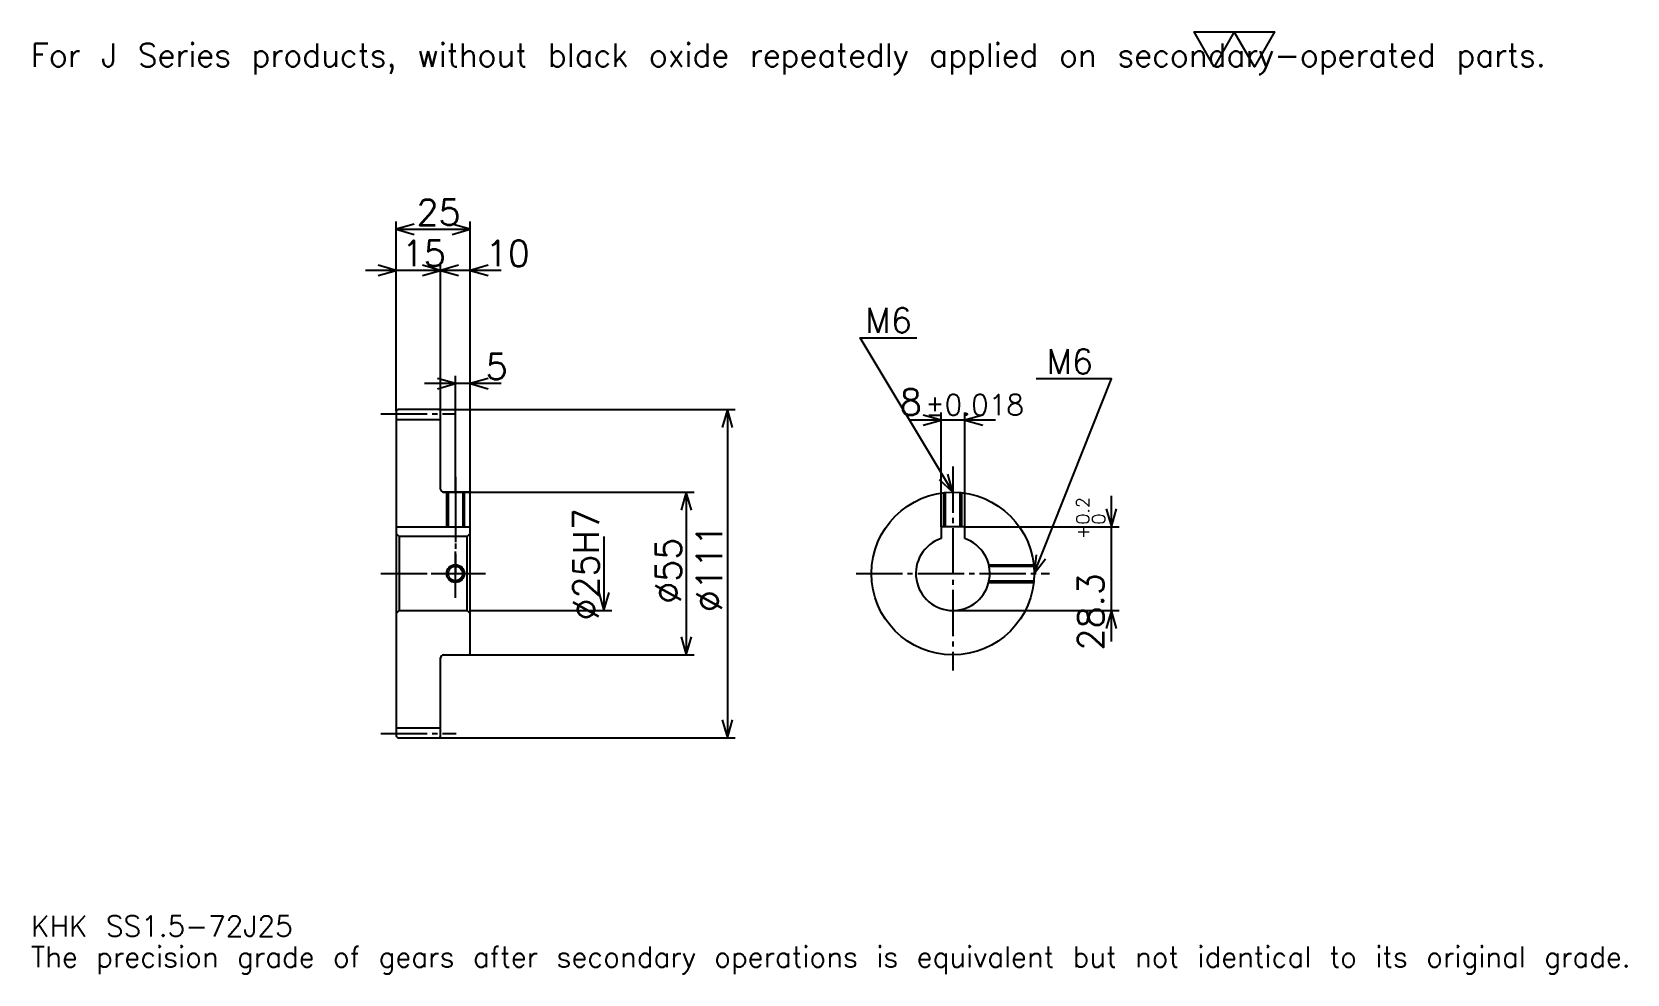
# Model space of a CAD drawing. Extents: x 18 to 557, y 6 to 325.
import ezdxf

# ---------------------------------------------------------------- set-up
doc = ezdxf.new("R2010")
doc.units = 0
doc.linetypes.add('DASHDOT', pattern=[20.869564, 15.652174, -1.73913, 1.73913, -1.73913])
doc.layers.get('0').update_dxf_attribs({"linetype": 'CONTINUOUS'})
doc.layers.add('DASHDOT', color=6, linetype='DASHDOT')
doc.styles.add('KANJI', font='TXT', dxfattribs={"bigfont": 'BIGFONT'})

msp = doc.modelspace()

# ---------------------------------------------------------------- linework, layer by layer
at = {"color": 5}
for p, q in [((140.869568, 197.239136), (140.869568, 260.717407)), ((165.869568, 197.239136), (165.869568, 260.717407)), ((140.869568, 258.108704), (165.869568, 258.108704)), ((166.304352, 244.195648), (130.434784, 244.195648)), ((176.304352, 244.195648), (145.434784, 244.195648)), ((155.869568, 197.239136), (155.869568, 246.804352)), ((176.304352, 205.934784), (150.434784, 205.934784)), ((160.869568, 197.239136), (160.869568, 208.543488)), ((140.869568, 196.739136), (140.869568, 197.239136)), ((155.369568, 197.239136), (165.869568, 197.239136)), ((155.869568, 196.739136), (155.869568, 197.239136)), ((160.869568, 169.239136), (160.869568, 197.239136)), ((160.869568, 169.239136), (160.869568, 197.239136)), ((165.869568, 197.239136), (255.434784, 197.239136)), ((165.869568, 168.739136), (165.869568, 197.239136)), ((252.82608, 197.239136), (252.82608, 86.239136)), ((325.021729, 157.539139), (325.021729, 196.195663)), ((333.021729, 157.539139), (333.021729, 196.195663)), ((343.456543, 193.58696), (314.586975, 193.58696)), ((156.869568, 169.239136), (165.869568, 169.239136)), ((165.869568, 169.239136), (241.521744, 169.239136)), ((238.913055, 169.239136), (238.913055, 114.239136)), ((382.608704, 118.804352), (382.608704, 167.973923)), ((333.021729, 157.539139), (385.217407, 157.539139)), ((211.08696, 154.239136), (211.08696, 129.239136)), ((165.869568, 129.239136), (213.695648, 129.239136)), ((329.021729, 129.239136), (385.217407, 129.239136)), ((156.869568, 114.239136), (165.869568, 114.239136)), ((165.869568, 114.239136), (241.521744, 114.239136)), ((155.369568, 86.239136), (165.869568, 86.239136)), ((165.869568, 86.239136), (255.434784, 86.239136))]:
    msp.add_line(p, q, dxfattribs=at)
at = {"color": 4}
for p, q in [((140.869568, 193.864136), (155.869568, 193.864136)), ((140.869568, 157.539139), (165.869568, 157.539139)), ((141.869568, 154.239136), (141.869568, 129.239136)), ((164.869568, 154.239136), (165.869568, 155.239136)), ((164.869568, 129.239136), (165.869568, 128.239136)), ((140.869568, 89.614136), (155.869568, 89.614136))]:
    msp.add_line(p, q, dxfattribs=at)
at = {"color": 7}
msp.add_lwpolyline([(417.391296, 313.043488), (410.608673, 324.800018), (437.739136, 324.800018), (430.956512, 313.043488), (424.17392, 324.800018), (417.391296, 313.043488)], dxfattribs=at)
at = {"color": 5}
for points in [[(146.956528, 259.847839), (140.869568, 258.108704), (146.956528, 256.369568)], [(159.782608, 256.369568), (165.869568, 258.108704), (159.782608, 259.847839)], [(134.782608, 242.456528), (140.869568, 244.195648), (134.782608, 245.934784)], [(149.782608, 242.456528), (155.869568, 244.195648), (149.782608, 245.934784)], [(161.956528, 245.934784), (155.869568, 244.195648), (161.956528, 242.456528)], [(171.956528, 245.934784), (165.869568, 244.195648), (171.956528, 242.456528)], [(329.021729, 169.239136), (297.717407, 221.413055), (316.847839, 221.413055)], [(154.782608, 204.195648), (160.869568, 205.934784), (154.782608, 207.67392)], [(171.956528, 207.67392), (165.869568, 205.934784), (171.956528, 204.195648)], [(356.521729, 141.739136), (382.608704, 207.5), (357.217407, 207.5)], [(254.565216, 191.152176), (252.82608, 197.239136), (251.08696, 191.152176)], [(318.934784, 191.847839), (325.021729, 193.58696), (318.934784, 195.326096)], [(339.108704, 195.326096), (333.021729, 193.58696), (339.108704, 191.847839)], [(324.398743, 173.563889), (329.021729, 169.239136), (327.381317, 175.353424)], [(240.652176, 163.152176), (238.913055, 169.239136), (237.17392, 163.152176)], [(380.869568, 163.626099), (382.608704, 157.539139), (384.347839, 163.626099)], [(357.149658, 148.038452), (356.521729, 141.739136), (360.382812, 146.755875)], [(209.347839, 135.326096), (211.08696, 129.239136), (212.82608, 135.326096)], [(384.347839, 123.152176), (382.608704, 129.239136), (380.869568, 123.152176)], [(237.17392, 120.326096), (238.913055, 114.239136), (240.652176, 120.326096)], [(251.08696, 92.326096), (252.82608, 86.239136), (254.565216, 92.326096)]]:
    msp.add_lwpolyline(points, dxfattribs=at)
at = {"color": 4}
for points in [[(155.869568, 170.239136), (155.869568, 196.739136), (155.369568, 197.239136), (141.369568, 197.239136), (140.869568, 196.739136), (140.869568, 128.239136)], [(156.869568, 114.239136), (165.369568, 114.239136), (165.869568, 114.739136), (165.869568, 168.739136), (165.369568, 169.239136), (156.869568, 169.239136)], [(157.869568, 169.239136), (157.869568, 157.539139)], [(158.409576, 169.239136), (158.409576, 157.539139)], [(163.329559, 169.239136), (163.329559, 157.539139)], [(163.869568, 169.239136), (163.869568, 157.539139)], [(326.021729, 157.539139), (326.021729, 169.075012)], [(326.561737, 157.539139), (326.561737, 169.128891)], [(331.48175, 157.539139), (331.48175, 169.128891)], [(332.021729, 157.539139), (332.021729, 169.075012)], [(333.021729, 153.581848), (333.021729, 157.539139), (325.021729, 157.539139), (325.021729, 153.581848)], [(140.869568, 128.239136), (141.869568, 129.239136), (164.869568, 129.239136), (164.869568, 154.239136), (141.869568, 154.239136), (140.869568, 155.239136)], [(341.156403, 144.739136), (356.357605, 144.739136)], [(341.277283, 144.199142), (356.411499, 144.199142)], [(341.156403, 138.739136), (356.357605, 138.739136)], [(341.277283, 139.279129), (356.411499, 139.279129)], [(140.869568, 128.239136), (140.869568, 86.739136), (141.369568, 86.239136), (155.369568, 86.239136), (155.869568, 86.739136), (155.869568, 113.239136)]]:
    msp.add_lwpolyline(points, dxfattribs=at)
for centre, radius in [((329.021729, 141.739136), 27.5), ((160.869568, 141.739136), 2.46)]:
    msp.add_circle(centre, radius, dxfattribs=at)
at = {"color": 7}
msp.add_circle((160.869568, 141.739136), 3, dxfattribs=at)
at = {"color": 4}
for centre, radius, start, end in [((156.869568, 170.239136), 1, 180, 270), ((329.021729, 141.739136), 12.5, 108.66292518, 71.33707482), ((156.869568, 113.239136), 1, 90, 180)]:
    msp.add_arc(centre, radius, start, end, dxfattribs=at)
at = {"layer": 'DASHDOT', "color": 7}
for p, q in [((135.652176, 195.739136), (161.08696, 195.739136)), ((329.021729, 177.934784), (329.021729, 109.021744)), ((160.869568, 169.239136), (160.869568, 141.739136)), ((135.652176, 141.739136), (171.08696, 141.739136)), ((296.304352, 141.739136), (361.739136, 141.739136)), ((135.652176, 87.739136), (161.08696, 87.739136))]:
    msp.add_line(p, q, dxfattribs=at)
for points in [[(160.869568, 174.456528), (160.869568, 152.321747)], [(160.869568, 133.521744), (160.869568, 149.956528)], [(152.652176, 141.739136), (169.08696, 141.739136)]]:
    msp.add_lwpolyline(points, dxfattribs=at)

# ---------------------------------------------------------------- texts
at = {"color": 7, "style": 'KANJI'}
for s, height, p in [('For J Series products, without black oxide repeatedly applied on secondary-operated parts.', 7.826087, (17.391304, 313.043488)), ('25', 8.695652, (147.717392, 259.5)), ('15', 8.695652, (142.717392, 245.58696)), ('10', 8.695652, (171.08696, 245.58696)), ('M6', 8.347826, (299.456543, 223.152176)), ('5', 8.695652, (171.08696, 207.32608)), ('M6', 8.347826, (360.695679, 209.239136)), ('8', 8.695652, (311.072205, 195.326096)), ('%%p0.018', 6.956522, (319.67981, 195.326096)), ('KHK SS1.5-72J25', 6.956522, (17.391304, 19.130434)), ('The precision grade of gears after secondary operations is equivalent but not identical to its original grade.', 6.956522, (17.391304, 8.695652))]:
    msp.add_text(s, height=height, dxfattribs=at).set_placement(p)
for s, height, p in [('%%c25H7', 8.695652, (209.347839, 125.869568)), ('0.2', 4.347826, (375.130432, 158.272507)), ('+', 4.347826, (375.130432, 153.402939)), ('0', 4.347826, (380.521729, 158.272507)), ('%%c55', 8.695652, (237.17392, 131.521744)), ('%%c111', 8.695652, (251.08696, 128.695648)), ('28.3', 8.695652, (380, 115.764717))]:
    msp.add_text(s, height=height, rotation=90, dxfattribs=at).set_placement(p)

doc.saveas('drawing.dxf')
